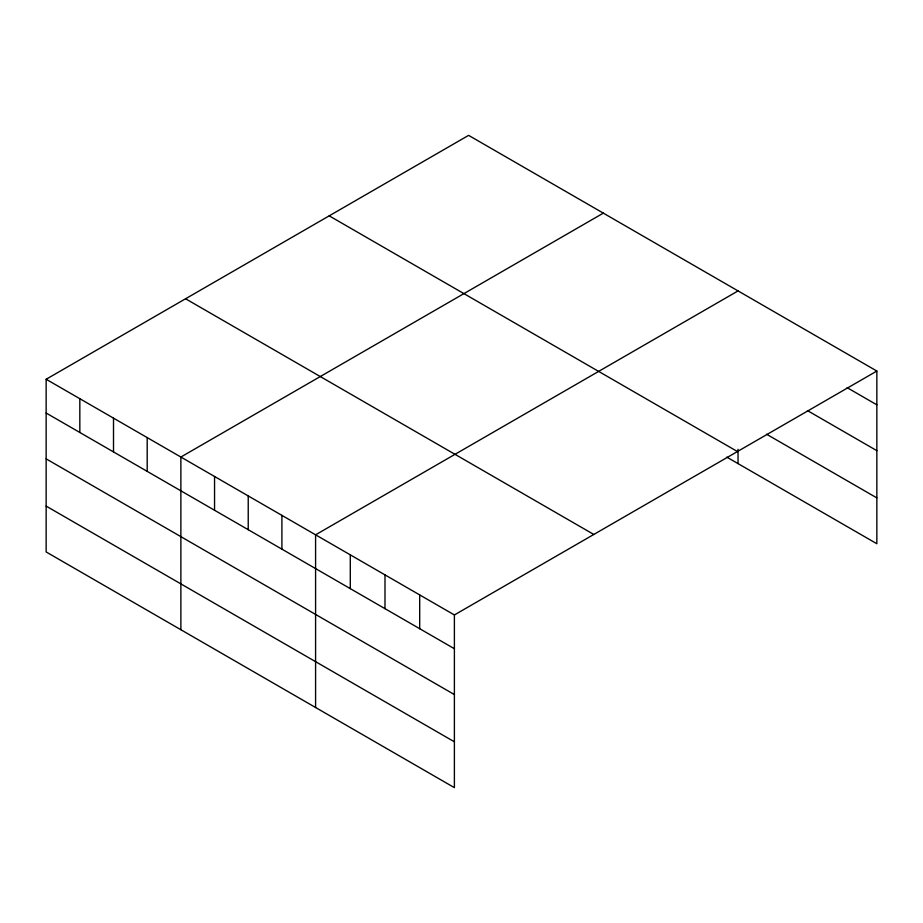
<?xml version="1.0" encoding="UTF-8"?>
<svg xmlns="http://www.w3.org/2000/svg" width="923" height="923" viewBox="0 0 923 923"><rect width="100%" height="100%" fill="white"/><g stroke="black" fill="none" stroke-linecap="round" stroke-linejoin="round"><path stroke-width="1.38" d="M46.15 379.261L454.393 614.949L454.393 787.642L46.15 551.954L46.15 379.261L468.607 135.358L876.85 371.046L876.85 543.739L726.816 457.127M603.33 213.132L180.873 457.035L180.873 629.728M738.042 290.918L315.585 534.821L315.585 707.514M454.393 614.949L876.85 371.046M847.106 387.648L876.85 404.828M807.452 410.597L876.85 450.666M766.552 434.214L876.85 497.901M329.199 215.844L737.442 451.543M185.558 298.764L593.801 534.463M46.15 413.031L454.393 648.731M46.15 458.869L454.393 694.569M46.15 506.104L454.393 741.804M738.042 449.282L738.042 463.611M419.688 594.92L419.688 628.69M384.995 574.879L384.995 608.661M350.29 554.85L350.29 588.62M281.907 515.369L281.907 549.15M248.229 495.928L248.229 529.698M214.551 476.487L214.551 510.257M147.195 437.594L147.195 471.365M113.506 418.142L113.506 451.924M79.828 398.701L79.828 432.472"/></g></svg>
